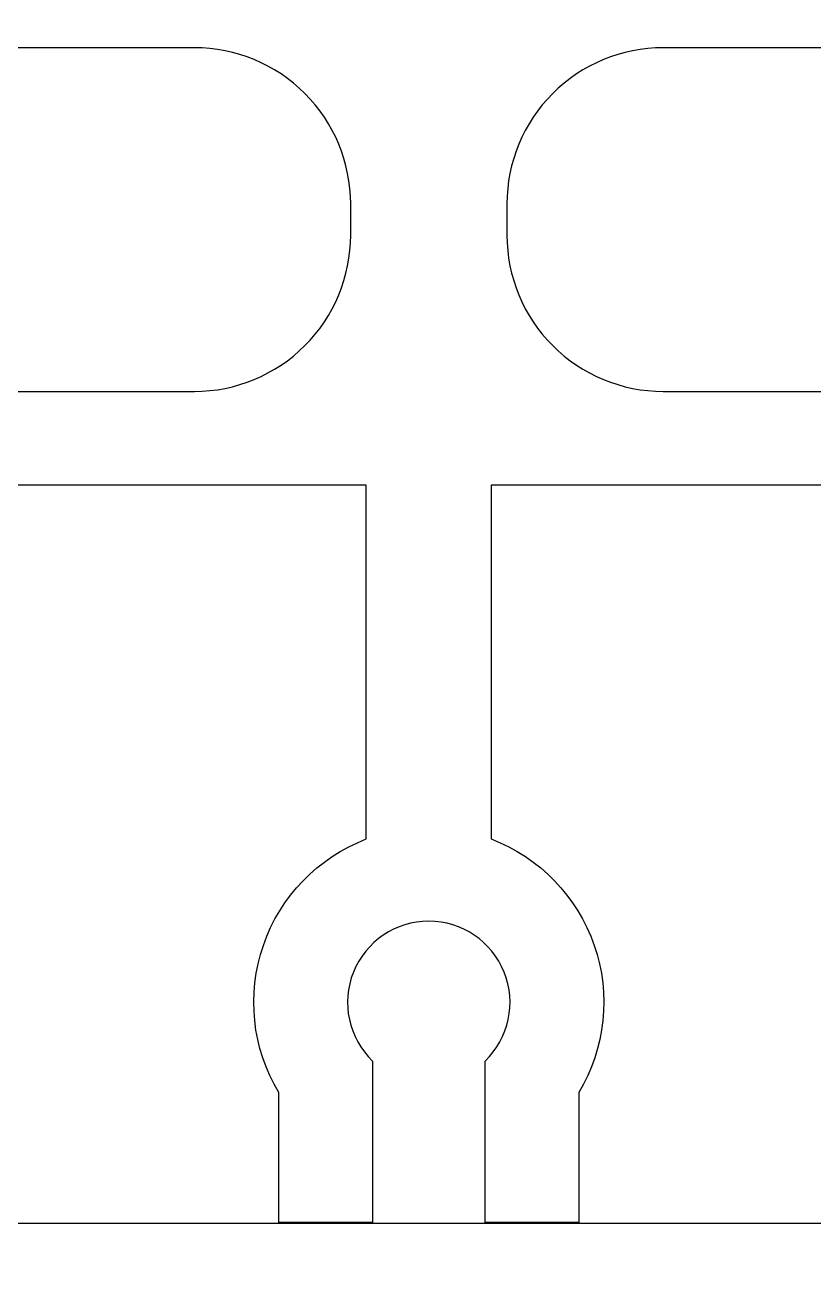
# Model space of a CAD drawing. Extents: x 0 to 79.8, y 0 to 38.2.
# Drawn here: x 75.515 to 76.146, y 28.56 to 29.563 of the extents above; entities that cross this region are included whole.
import ezdxf

# ---------------------------------------------------------------- set-up
doc = ezdxf.new("R2010")
doc.units = 0
doc.header["$MEASUREMENT"] = 0
for name, color, linetype in [('DIM', 4, 'CONTINUOUS'), ('SILL-PAN', 7, 'CONTINUOUS'), ('TEXT', 7, 'CONTINUOUS')]:
    doc.layers.add(name, color=color, linetype=linetype)

# ---------------------------------------------------------------- blocks, each defined once
blk = doc.blocks.new('3774-TRACK_SUPPORT')
at = {"layer": 'TEXT'}
for points in [[(0.424, -0.276), (0.1875, -0.276, 0.414214), (0.0625, -0.401), (0.0625, -0.426, 0.414214), (0.1875, -0.551), (0.879, -0.551)], [(0.754, -0.626), (0.05, -0.626), (0.05, -0.9092, -0.466721), (0.12, -1.1121), (0.12, -1.216), (0.045, -1.216), (0.045, -1.0869, 2.486759), (-0.045, -1.0869), (-0.045, -1.216), (-0.12, -1.216), (-0.12, -1.1121, -0.466721), (-0.05, -0.9092), (-0.05, -0.626), (-0.754, -0.626), (-0.754, -1.216), (-0.829, -1.216), (-0.829, -0.626), (-0.954, -0.626), (-0.954, -0.176)], [(-0.879, -0.251), (-0.879, -0.551), (-0.1875, -0.551, 0.414214), (-0.0625, -0.426), (-0.0625, -0.401, 0.414214), (-0.1875, -0.276), (-0.424, -0.276), (-0.424, -0.176)]]:
    blk.add_lwpolyline(points, format="xyb", dxfattribs=at)
blk = doc.blocks.new('*U110')
at = {"layer": 'DIM'}
blk.add_blockref('3774-TRACK_SUPPORT', (0.954, -0.524), dxfattribs=at)

msp = doc.modelspace()

# ---------------------------------------------------------------- linework, layer by layer
at = {"layer": 'SILL-PAN', "color": 7}
msp.add_lwpolyline([(70.9023821, 29.9170213), (70.9923821, 29.9170213), (70.9923821, 28.6045213), (76.8673821, 28.6045213), (76.8673821, 29.9170213), (76.9573821, 29.9170213), (76.9573821, 28.5145213), (70.9023821, 28.5145213)], close=True, dxfattribs=at)

# ---------------------------------------------------------------- block references
at = {"layer": 'DIM'}
msp.add_blockref('*U110', (74.8838823, 30.3450213), dxfattribs=at)

doc.saveas('drawing.dxf')
